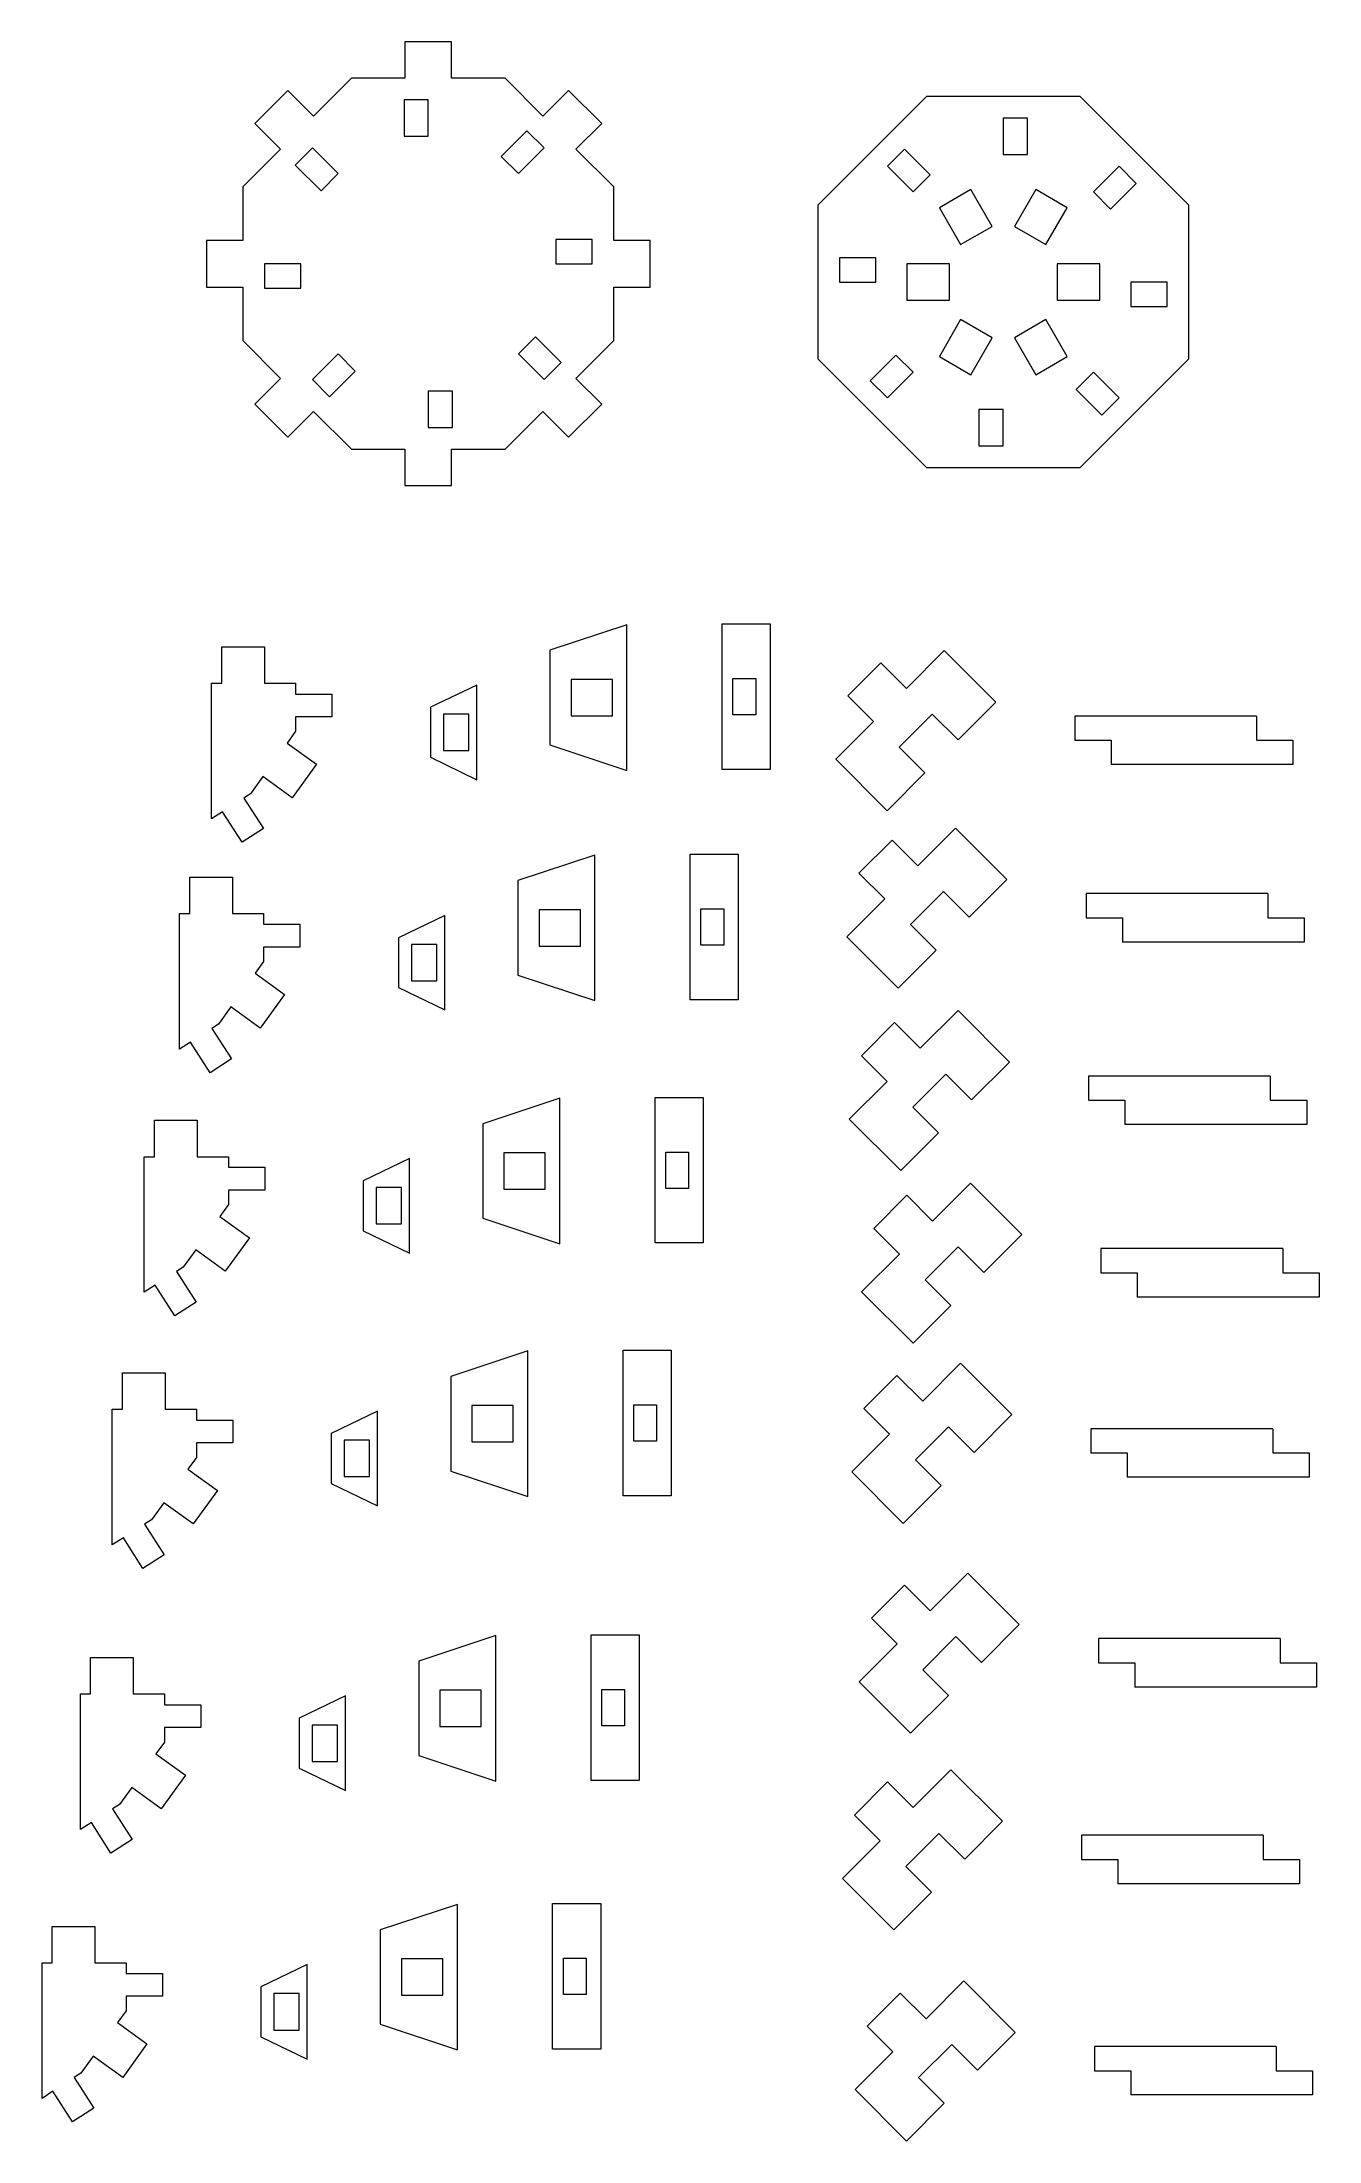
# Model space of a CAD drawing. Header units: millimetres. Extents: x 48 to 153, y -18 to 155.
import ezdxf

# ---------------------------------------------------------------- set-up
doc = ezdxf.new("R2010")
doc.units = ezdxf.units.MM

msp = doc.modelspace()

# ---------------------------------------------------------------- linework, layer by layer
at = {"color": 7, "linetype": 'Continuous', "lineweight": 15}
for p, q in [((77.48, 155.47), (77.48, 152.47)), ((81.34, 155.47), (77.48, 155.47)), ((81.34, 152.47), (81.34, 155.47)), ((73.07, 152.47), (69.95, 149.35)), ((77.48, 152.47), (73.07, 152.47)), ((85.75, 152.47), (81.34, 152.47)), ((88.87, 149.35), (85.75, 152.47)), ((67.83, 151.47), (65.1, 148.74)), ((69.95, 149.35), (67.83, 151.47)), ((90.99, 151.47), (88.87, 149.35)), ((93.72, 148.74), (90.99, 151.47)), ((120.51, 150.96), (111.55, 141.99)), ((133.19, 150.96), (120.51, 150.96)), ((142.16, 141.99), (133.19, 150.96)), ((79.41, 150.68), (77.41, 150.68)), ((77.41, 150.68), (77.41, 147.68)), ((79.41, 147.68), (79.41, 150.68)), ((126.85, 149.17), (126.85, 146.17)), ((128.85, 149.17), (126.85, 149.17)), ((128.85, 146.17), (128.85, 149.17)), ((65.1, 148.74), (67.22, 146.62)), ((77.41, 147.68), (79.41, 147.68)), ((87.55, 148.13), (85.43, 146.01)), ((88.97, 146.72), (87.55, 148.13)), ((91.6, 146.62), (93.72, 148.74)), ((67.22, 146.62), (64.11, 143.5)), ((69.85, 146.72), (68.44, 145.31)), ((71.97, 144.6), (69.85, 146.72)), ((85.43, 146.01), (86.85, 144.6)), ((86.85, 144.6), (88.97, 146.72)), ((94.72, 143.5), (91.6, 146.62)), ((118.71, 146.62), (117.29, 145.21)), ((120.83, 144.5), (118.71, 146.62)), ((126.85, 146.17), (128.85, 146.17)), ((68.44, 145.31), (70.56, 143.18)), ((70.56, 143.18), (71.97, 144.6)), ((117.29, 145.21), (119.42, 143.09)), ((119.42, 143.09), (120.83, 144.5)), ((136.41, 145.21), (134.29, 143.09)), ((135.7, 141.67), (137.83, 143.8)), ((137.83, 143.8), (136.41, 145.21)), ((64.11, 143.5), (64.11, 139.09)), ((94.72, 139.09), (94.72, 143.5)), ((124.17, 143.29), (121.58, 141.79)), ((125.93, 140.25), (124.17, 143.29)), ((129.53, 143.29), (127.77, 140.25)), ((132.13, 141.79), (129.53, 143.29)), ((134.29, 143.09), (135.7, 141.67)), ((111.55, 141.99), (111.55, 129.31)), ((121.58, 141.79), (123.33, 138.75)), ((130.37, 138.75), (132.13, 141.79)), ((142.16, 129.31), (142.16, 141.99)), ((61.11, 139.09), (61.11, 135.23)), ((64.11, 139.09), (61.11, 139.09)), ((89.93, 139.16), (89.93, 137.16)), ((92.93, 139.16), (89.93, 139.16)), ((92.93, 137.16), (92.93, 139.16)), ((97.72, 139.09), (94.72, 139.09)), ((97.72, 135.23), (97.72, 139.09)), ((123.33, 138.75), (125.93, 140.25)), ((127.77, 140.25), (130.37, 138.75)), ((68.89, 137.16), (65.89, 137.16)), ((65.89, 137.16), (65.89, 135.16)), ((68.89, 135.16), (68.89, 137.16)), ((89.93, 137.16), (92.93, 137.16)), ((116.33, 137.65), (113.33, 137.65)), ((113.33, 137.65), (113.33, 135.65)), ((116.33, 135.65), (116.33, 137.65)), ((122.41, 137.15), (118.9, 137.15)), ((118.9, 137.15), (118.9, 134.15)), ((122.41, 134.15), (122.41, 137.15)), ((134.81, 137.15), (131.29, 137.15)), ((131.29, 137.15), (131.29, 134.15)), ((134.81, 134.15), (134.81, 137.15)), ((61.11, 135.23), (64.11, 135.23)), ((64.11, 135.23), (64.11, 130.82)), ((65.89, 135.16), (68.89, 135.16)), ((94.72, 135.23), (97.72, 135.23)), ((94.72, 130.82), (94.72, 135.23)), ((113.33, 135.65), (116.33, 135.65)), ((137.37, 135.65), (137.37, 133.65)), ((140.37, 135.65), (137.37, 135.65)), ((140.37, 133.65), (140.37, 135.65)), ((118.9, 134.15), (122.41, 134.15)), ((131.29, 134.15), (134.81, 134.15)), ((137.37, 133.65), (140.37, 133.65)), ((123.33, 132.56), (121.58, 129.51)), ((125.93, 131.06), (123.33, 132.56)), ((130.37, 132.56), (127.77, 131.06)), ((132.13, 129.51), (130.37, 132.56)), ((64.11, 130.82), (67.22, 127.7)), ((88.26, 131.14), (86.85, 129.72)), ((90.38, 129.02), (88.26, 131.14)), ((91.6, 127.7), (94.72, 130.82)), ((124.17, 128.01), (125.93, 131.06)), ((127.77, 131.06), (129.53, 128.01)), ((71.97, 129.72), (69.85, 127.6)), ((71.27, 126.19), (73.39, 128.31)), ((73.39, 128.31), (71.97, 129.72)), ((86.85, 129.72), (88.97, 127.6)), ((88.97, 127.6), (90.38, 129.02)), ((111.55, 129.31), (120.51, 120.35)), ((118, 129.63), (115.88, 127.51)), ((117.29, 126.09), (119.42, 128.21)), ((119.42, 128.21), (118, 129.63)), ((121.58, 129.51), (124.17, 128.01)), ((129.53, 128.01), (132.13, 129.51)), ((134.29, 128.21), (132.88, 126.8)), ((133.19, 120.35), (142.16, 129.31)), ((136.41, 126.09), (134.29, 128.21)), ((67.22, 127.7), (65.1, 125.58)), ((69.85, 127.6), (71.27, 126.19)), ((81.41, 126.64), (79.41, 126.64)), ((79.41, 126.64), (79.41, 123.64)), ((81.41, 123.64), (81.41, 126.64)), ((93.72, 125.58), (91.6, 127.7)), ((115.88, 127.51), (117.29, 126.09)), ((132.88, 126.8), (135, 124.68)), ((65.1, 125.58), (67.83, 122.85)), ((67.83, 122.85), (69.95, 124.97)), ((69.95, 124.97), (73.07, 121.86)), ((85.75, 121.86), (88.87, 124.97)), ((88.87, 124.97), (90.99, 122.85)), ((90.99, 122.85), (93.72, 125.58)), ((124.85, 125.13), (124.85, 122.13)), ((126.85, 125.13), (124.85, 125.13)), ((126.85, 122.13), (126.85, 125.13)), ((135, 124.68), (136.41, 126.09)), ((79.41, 123.64), (81.41, 123.64)), ((73.07, 121.86), (77.48, 121.86)), ((77.48, 121.86), (77.48, 118.86)), ((81.34, 121.86), (85.75, 121.86)), ((81.34, 118.86), (81.34, 121.86)), ((124.85, 122.13), (126.85, 122.13)), ((120.51, 120.35), (133.19, 120.35)), ((77.48, 118.86), (81.34, 118.86)), ((103.66, 95.43), (103.66, 107.44)), ((103.66, 107.44), (107.63, 107.44)), ((107.63, 107.44), (107.63, 95.43)), ((95.8, 107.37), (89.44, 105.27)), ((95.8, 95.36), (95.8, 107.37)), ((62.37, 102.55), (62.37, 105.55)), ((62.37, 105.55), (65.89, 105.55)), ((65.89, 105.55), (65.89, 102.55)), ((89.44, 105.27), (89.44, 97.46)), ((116.75, 104.24), (114.02, 101.51)), ((116.75, 104.24), (118.88, 102.12)), ((121.99, 105.24), (118.88, 102.12)), ((126.24, 101), (121.99, 105.24)), ((61.53, 91.36), (61.53, 102.55)), ((61.53, 102.55), (62.37, 102.55)), ((65.89, 102.55), (68.46, 102.55)), ((68.46, 102.55), (68.46, 101.66)), ((83.41, 102.4), (79.59, 100.56)), ((83.41, 94.59), (83.41, 102.4)), ((94.61, 102.87), (91.19, 102.87)), ((91.19, 102.87), (91.19, 99.87)), ((94.61, 99.87), (94.61, 102.87)), ((104.55, 102.93), (106.43, 102.93)), ((104.55, 99.93), (104.55, 102.93)), ((106.43, 102.93), (106.43, 99.93)), ((68.46, 101.66), (71.46, 101.66)), ((71.46, 101.66), (71.46, 99.78)), ((79.59, 100.56), (79.59, 96.44)), ((114.02, 101.51), (116.15, 99.39)), ((126.24, 101), (123.12, 97.88)), ((71.46, 99.78), (68.46, 99.78)), ((68.46, 99.78), (68.46, 98.58)), ((82.75, 100), (80.66, 100)), ((80.66, 100), (80.66, 97)), ((82.75, 97), (82.75, 100)), ((91.19, 99.87), (94.61, 99.87)), ((106.43, 99.93), (104.55, 99.93)), ((116.15, 99.39), (113.03, 96.27)), ((121, 100), (118.27, 97.27)), ((121, 100), (123.12, 97.88)), ((132.76, 99.84), (132.76, 97.84)), ((147.76, 99.84), (132.76, 99.84)), ((147.76, 99.84), (147.76, 97.84)), ((68.46, 98.58), (67.76, 97.61)), ((67.76, 97.61), (70.19, 95.86)), ((89.44, 97.46), (95.8, 95.36)), ((118.27, 97.27), (120.39, 95.15)), ((132.76, 97.84), (135.76, 97.84)), ((135.76, 97.84), (135.76, 95.84)), ((147.76, 97.84), (150.76, 97.84)), ((150.76, 97.84), (150.76, 95.84)), ((70.19, 95.86), (68.19, 93.09)), ((79.59, 96.44), (83.41, 94.59)), ((80.66, 97), (82.75, 97)), ((107.63, 95.43), (103.66, 95.43)), ((117.27, 92.03), (113.03, 96.27)), ((150.76, 95.84), (135.76, 95.84)), ((65.76, 94.84), (64.74, 93.43)), ((68.19, 93.09), (65.76, 94.84)), ((120.39, 95.15), (117.27, 92.03)), ((62.43, 91.94), (61.53, 91.36)), ((64.05, 89.42), (62.43, 91.94)), ((64.74, 93.43), (64.18, 93.07)), ((64.18, 93.07), (65.81, 90.55)), ((65.81, 90.55), (64.05, 89.42)), ((122.92, 90.6), (119.8, 87.48)), ((127.16, 86.35), (122.92, 90.6)), ((93.16, 88.37), (86.8, 86.26)), ((93.16, 76.36), (93.16, 88.37)), ((101.02, 76.42), (101.02, 88.43)), ((101.02, 88.43), (104.99, 88.43)), ((104.99, 88.43), (104.99, 76.42)), ((117.68, 89.6), (114.95, 86.87)), ((117.68, 89.6), (119.8, 87.48)), ((114.95, 86.87), (117.07, 84.75)), ((59.73, 83.55), (59.73, 86.55)), ((59.73, 86.55), (63.25, 86.55)), ((63.25, 86.55), (63.25, 83.55)), ((86.8, 86.26), (86.8, 78.46)), ((121.92, 85.36), (119.19, 82.63)), ((121.92, 85.36), (124.04, 83.24)), ((127.16, 86.35), (124.04, 83.24)), ((133.69, 85.19), (133.69, 83.19)), ((148.69, 85.19), (133.69, 85.19)), ((148.69, 85.19), (148.69, 83.19)), ((58.89, 72.36), (58.89, 83.55)), ((58.89, 83.55), (59.73, 83.55)), ((63.25, 83.55), (65.82, 83.55)), ((65.82, 83.55), (65.82, 82.66)), ((80.77, 83.39), (76.95, 81.55)), ((80.77, 75.59), (80.77, 83.39)), ((91.97, 83.86), (88.55, 83.86)), ((88.55, 83.86), (88.55, 80.86)), ((91.97, 80.86), (91.97, 83.86)), ((101.91, 83.92), (103.79, 83.92)), ((101.91, 80.92), (101.91, 83.92)), ((103.79, 83.92), (103.79, 80.92)), ((117.07, 84.75), (113.95, 81.63)), ((133.69, 83.19), (136.69, 83.19)), ((136.69, 83.19), (136.69, 81.19)), ((148.69, 83.19), (151.69, 83.19)), ((151.69, 83.19), (151.69, 81.19)), ((65.82, 82.66), (68.82, 82.66)), ((68.82, 82.66), (68.82, 80.77)), ((76.95, 81.55), (76.95, 77.43)), ((118.19, 77.39), (113.95, 81.63)), ((119.19, 82.63), (121.31, 80.51)), ((68.82, 80.77), (65.82, 80.77)), ((65.82, 80.77), (65.82, 79.58)), ((80.11, 80.99), (78.02, 80.99)), ((78.02, 80.99), (78.02, 77.99)), ((80.11, 77.99), (80.11, 80.99)), ((88.55, 80.86), (91.97, 80.86)), ((103.79, 80.92), (101.91, 80.92)), ((121.31, 80.51), (118.19, 77.39)), ((151.69, 81.19), (136.69, 81.19)), ((65.82, 79.58), (65.12, 78.61)), ((65.12, 78.61), (67.55, 76.85)), ((78.02, 77.99), (80.11, 77.99)), ((86.8, 78.46), (93.16, 76.36)), ((67.55, 76.85), (65.55, 74.08)), ((76.95, 77.43), (80.77, 75.59)), ((104.99, 76.42), (101.02, 76.42)), ((63.12, 75.84), (62.1, 74.42)), ((65.55, 74.08), (63.12, 75.84)), ((117.88, 74.54), (115.15, 71.81)), ((117.88, 74.54), (120, 72.42)), ((123.12, 75.53), (120, 72.42)), ((127.36, 71.29), (123.12, 75.53)), ((59.79, 72.93), (58.89, 72.36)), ((61.41, 70.41), (59.79, 72.93)), ((62.1, 74.42), (61.54, 74.06)), ((61.54, 74.06), (63.17, 71.54)), ((63.17, 71.54), (61.41, 70.41)), ((115.15, 71.81), (117.27, 69.69)), ((127.36, 71.29), (124.24, 68.17)), ((117.27, 69.69), (114.15, 66.57)), ((122.12, 70.3), (119.39, 67.57)), ((122.12, 70.3), (124.24, 68.17)), ((133.89, 70.13), (133.89, 68.13)), ((148.89, 70.13), (133.89, 70.13)), ((148.89, 70.13), (148.89, 68.13)), ((90.26, 68.3), (83.9, 66.2)), ((90.26, 56.29), (90.26, 68.3)), ((98.12, 56.36), (98.12, 68.37)), ((98.12, 68.37), (102.08, 68.37)), ((102.08, 68.37), (102.08, 56.36)), ((119.39, 67.57), (121.51, 65.44)), ((133.89, 68.13), (136.89, 68.13)), ((136.89, 68.13), (136.89, 66.13)), ((148.89, 68.13), (151.89, 68.13)), ((151.89, 68.13), (151.89, 66.13)), ((56.82, 63.48), (56.82, 66.48)), ((56.82, 66.48), (60.34, 66.48)), ((60.34, 66.48), (60.34, 63.48)), ((83.9, 66.2), (83.9, 58.4)), ((118.4, 62.33), (114.15, 66.57)), ((151.89, 66.13), (136.89, 66.13)), ((121.51, 65.44), (118.4, 62.33)), ((55.98, 52.29), (55.98, 63.48)), ((55.98, 63.48), (56.82, 63.48)), ((60.34, 63.48), (62.92, 63.48)), ((62.92, 63.48), (62.92, 62.6)), ((62.92, 62.6), (65.92, 62.6)), ((65.92, 62.6), (65.92, 60.71)), ((77.87, 63.33), (74.05, 61.49)), ((77.87, 55.53), (77.87, 63.33)), ((89.06, 63.8), (85.64, 63.8)), ((85.64, 63.8), (85.64, 60.8)), ((89.06, 60.8), (89.06, 63.8)), ((99.01, 63.86), (100.89, 63.86)), ((99.01, 60.86), (99.01, 63.86)), ((100.89, 63.86), (100.89, 60.86)), ((65.92, 60.71), (62.92, 60.71)), ((62.92, 60.71), (62.92, 59.52)), ((74.05, 61.49), (74.05, 57.37)), ((77.21, 60.93), (75.12, 60.93)), ((75.12, 60.93), (75.12, 57.93)), ((77.21, 57.93), (77.21, 60.93)), ((85.64, 60.8), (89.06, 60.8)), ((100.89, 60.86), (99.01, 60.86)), ((124.14, 61.29), (121.02, 58.17)), ((128.38, 57.05), (124.14, 61.29)), ((62.92, 59.52), (62.22, 58.55)), ((118.9, 60.29), (116.17, 57.56)), ((118.9, 60.29), (121.02, 58.17)), ((62.22, 58.55), (64.65, 56.79)), ((74.05, 57.37), (77.87, 55.53)), ((75.12, 57.93), (77.21, 57.93)), ((83.9, 58.4), (90.26, 56.29)), ((116.17, 57.56), (118.29, 55.44)), ((60.22, 55.78), (59.2, 54.36)), ((62.65, 54.02), (60.22, 55.78)), ((64.65, 56.79), (62.65, 54.02)), ((102.08, 56.36), (98.12, 56.36)), ((118.29, 55.44), (115.17, 52.32)), ((123.14, 56.05), (120.41, 53.32)), ((123.14, 56.05), (125.26, 53.93)), ((128.38, 57.05), (125.26, 53.93)), ((134.91, 55.89), (134.91, 53.89)), ((149.91, 55.89), (134.91, 55.89)), ((149.91, 55.89), (149.91, 53.89)), ((59.2, 54.36), (58.64, 54)), ((58.64, 54), (60.26, 51.48)), ((134.91, 53.89), (137.91, 53.89)), ((137.91, 53.89), (137.91, 51.89)), ((149.91, 53.89), (152.91, 53.89)), ((152.91, 53.89), (152.91, 51.89)), ((56.89, 52.87), (55.98, 52.29)), ((58.51, 50.35), (56.89, 52.87)), ((119.41, 48.08), (115.17, 52.32)), ((120.41, 53.32), (122.53, 51.2)), ((60.26, 51.48), (58.51, 50.35)), ((122.53, 51.2), (119.41, 48.08)), ((152.91, 51.89), (137.91, 51.89)), ((87.62, 47.45), (81.26, 45.35)), ((87.62, 35.44), (87.62, 47.45)), ((95.48, 35.5), (95.48, 47.51)), ((95.48, 47.51), (99.45, 47.51)), ((99.45, 47.51), (99.45, 35.5)), ((54.18, 42.63), (54.18, 45.63)), ((54.18, 45.63), (57.7, 45.63)), ((57.7, 45.63), (57.7, 42.63)), ((81.26, 45.35), (81.26, 37.54)), ((118.08, 45.43), (115.35, 42.7)), ((118.08, 45.43), (120.21, 43.31)), ((123.32, 46.43), (120.21, 43.31)), ((127.57, 42.19), (123.32, 46.43)), ((53.34, 31.44), (53.34, 42.63)), ((53.34, 42.63), (54.18, 42.63)), ((57.7, 42.63), (60.28, 42.63)), ((60.28, 42.63), (60.28, 41.74)), ((60.28, 41.74), (63.28, 41.74)), ((63.28, 41.74), (63.28, 39.86)), ((75.23, 42.48), (71.41, 40.64)), ((75.23, 34.67), (75.23, 42.48)), ((86.42, 42.95), (83.01, 42.95)), ((83.01, 42.95), (83.01, 39.95)), ((86.42, 39.95), (86.42, 42.95)), ((96.37, 43.01), (98.25, 43.01)), ((96.37, 40.01), (96.37, 43.01)), ((98.25, 43.01), (98.25, 40.01)), ((115.35, 42.7), (117.47, 40.58)), ((127.57, 42.19), (124.45, 39.07)), ((63.28, 39.86), (60.28, 39.86)), ((60.28, 39.86), (60.28, 38.66)), ((71.41, 40.64), (71.41, 36.52)), ((74.57, 40.08), (72.48, 40.08)), ((72.48, 40.08), (72.48, 37.08)), ((74.57, 37.08), (74.57, 40.08)), ((83.01, 39.95), (86.42, 39.95)), ((98.25, 40.01), (96.37, 40.01)), ((117.47, 40.58), (114.36, 37.47)), ((122.33, 41.19), (119.6, 38.46)), ((122.33, 41.19), (124.45, 39.07)), ((134.09, 41.03), (134.09, 39.03)), ((149.09, 41.03), (134.09, 41.03)), ((149.09, 41.03), (149.09, 39.03)), ((60.28, 38.66), (59.58, 37.69)), ((119.6, 38.46), (121.72, 36.34)), ((134.09, 39.03), (137.09, 39.03)), ((137.09, 39.03), (137.09, 37.03)), ((149.09, 39.03), (152.09, 39.03)), ((152.09, 39.03), (152.09, 37.03)), ((59.58, 37.69), (62.01, 35.94)), ((71.41, 36.52), (75.23, 34.67)), ((72.48, 37.08), (74.57, 37.08)), ((81.26, 37.54), (87.62, 35.44)), ((118.6, 33.22), (114.36, 37.47)), ((152.09, 37.03), (137.09, 37.03)), ((57.58, 34.92), (56.56, 33.51)), ((60.01, 33.17), (57.58, 34.92)), ((62.01, 35.94), (60.01, 33.17)), ((99.45, 35.5), (95.48, 35.5)), ((121.72, 36.34), (118.6, 33.22)), ((56.56, 33.51), (56, 33.15)), ((56, 33.15), (57.62, 30.63)), ((54.25, 32.02), (53.34, 31.44)), ((55.87, 29.5), (54.25, 32.02)), ((57.62, 30.63), (55.87, 29.5)), ((118.7, 28.12), (115.97, 25.39)), ((118.7, 28.12), (120.82, 26)), ((123.94, 29.11), (120.82, 26)), ((128.18, 24.87), (123.94, 29.11)), ((115.97, 25.39), (118.09, 23.27)), ((128.18, 24.87), (125.06, 21.75)), ((84.98, 23.96), (78.62, 21.85)), ((84.98, 11.95), (84.98, 23.96)), ((92.84, 12.01), (92.84, 24.02)), ((92.84, 24.02), (96.81, 24.02)), ((96.81, 24.02), (96.81, 12.01)), ((118.09, 23.27), (114.97, 20.15)), ((122.94, 23.87), (120.21, 21.14)), ((122.94, 23.87), (125.06, 21.75)), ((134.71, 23.71), (134.71, 21.71)), ((149.71, 23.71), (134.71, 23.71)), ((149.71, 23.71), (149.71, 21.71)), ((51.55, 19.14), (51.55, 22.14)), ((51.55, 22.14), (55.06, 22.14)), ((55.06, 22.14), (55.06, 19.14)), ((78.62, 21.85), (78.62, 14.05)), ((120.21, 21.14), (122.33, 19.02)), ((134.71, 21.71), (137.71, 21.71)), ((137.71, 21.71), (137.71, 19.71)), ((149.71, 21.71), (152.71, 21.71)), ((152.71, 21.71), (152.71, 19.71)), ((50.71, 7.95), (50.71, 19.14)), ((50.71, 19.14), (51.55, 19.14)), ((55.06, 19.14), (57.64, 19.14)), ((57.64, 19.14), (57.64, 18.25)), ((83.78, 19.45), (80.37, 19.45)), ((80.37, 19.45), (80.37, 16.45)), ((83.78, 16.45), (83.78, 19.45)), ((93.73, 19.52), (95.61, 19.52)), ((93.73, 16.52), (93.73, 19.52)), ((95.61, 19.52), (95.61, 16.52)), ((119.21, 15.91), (114.97, 20.15)), ((152.71, 19.71), (137.71, 19.71)), ((57.64, 18.25), (60.64, 18.25)), ((60.64, 18.25), (60.64, 16.37)), ((72.59, 18.99), (68.77, 17.14)), ((72.59, 11.18), (72.59, 18.99)), ((122.33, 19.02), (119.21, 15.91)), ((60.64, 16.37), (57.64, 16.37)), ((57.64, 16.37), (57.64, 15.17)), ((68.77, 17.14), (68.77, 13.02)), ((71.93, 16.58), (69.84, 16.58)), ((69.84, 16.58), (69.84, 13.58)), ((71.93, 13.58), (71.93, 16.58)), ((80.37, 16.45), (83.78, 16.45)), ((95.61, 16.52), (93.73, 16.52)), ((57.64, 15.17), (56.94, 14.2)), ((56.94, 14.2), (59.37, 12.44)), ((78.62, 14.05), (84.98, 11.95)), ((59.37, 12.44), (57.37, 9.67)), ((68.77, 13.02), (72.59, 11.18)), ((69.84, 13.58), (71.93, 13.58)), ((122.54, 12.88), (119.42, 9.76)), ((126.78, 8.64), (122.54, 12.88)), ((54.94, 11.43), (53.92, 10.01)), ((57.37, 9.67), (54.94, 11.43)), ((96.81, 12.01), (92.84, 12.01)), ((117.3, 11.88), (114.57, 9.15)), ((117.3, 11.88), (119.42, 9.76)), ((53.92, 10.01), (53.36, 9.66)), ((53.36, 9.66), (54.98, 7.13)), ((114.57, 9.15), (116.69, 7.03)), ((51.61, 8.53), (50.71, 7.95)), ((53.23, 6), (51.61, 8.53)), ((54.98, 7.13), (53.23, 6)), ((116.69, 7.03), (113.58, 3.91)), ((121.54, 7.64), (118.81, 4.91)), ((121.54, 7.64), (123.67, 5.52)), ((126.78, 8.64), (123.67, 5.52)), ((133.31, 7.48), (133.31, 5.48)), ((148.31, 7.48), (133.31, 7.48)), ((148.31, 7.48), (148.31, 5.48)), ((133.31, 5.48), (136.31, 5.48)), ((136.31, 5.48), (136.31, 3.48)), ((148.31, 5.48), (151.31, 5.48)), ((151.31, 5.48), (151.31, 3.48)), ((117.82, -0.33), (113.58, 3.91)), ((118.81, 4.91), (120.94, 2.79)), ((151.31, 3.48), (136.31, 3.48)), ((81.81, 1.78), (75.45, -0.32)), ((81.81, -10.23), (81.81, 1.78)), ((89.67, -10.16), (89.67, 1.85)), ((89.67, 1.85), (93.64, 1.85)), ((93.64, 1.85), (93.64, -10.16)), ((120.94, 2.79), (117.82, -0.33)), ((48.38, -3.04), (48.38, -0.04)), ((48.38, -0.04), (51.9, -0.04)), ((51.9, -0.04), (51.9, -3.04)), ((75.45, -0.32), (75.45, -8.12)), ((47.54, -14.23), (47.54, -3.04)), ((47.54, -3.04), (48.38, -3.04)), ((51.9, -3.04), (54.47, -3.04)), ((54.47, -3.04), (54.47, -3.92)), ((69.42, -3.19), (65.6, -5.03)), ((69.42, -10.99), (69.42, -3.19)), ((80.62, -2.72), (77.2, -2.72)), ((77.2, -2.72), (77.2, -5.72)), ((80.62, -5.72), (80.62, -2.72)), ((90.56, -2.66), (92.44, -2.66)), ((90.56, -5.66), (90.56, -2.66)), ((92.44, -2.66), (92.44, -5.66)), ((54.47, -3.92), (57.47, -3.92)), ((57.47, -3.92), (57.47, -5.81)), ((65.6, -5.03), (65.6, -9.15)), ((123.6, -4.54), (120.48, -7.66)), ((127.84, -8.79), (123.6, -4.54)), ((57.47, -5.81), (54.47, -5.81)), ((54.47, -5.81), (54.47, -7)), ((68.76, -5.59), (66.67, -5.59)), ((66.67, -5.59), (66.67, -8.59)), ((68.76, -8.59), (68.76, -5.59)), ((77.2, -5.72), (80.62, -5.72)), ((92.44, -5.66), (90.56, -5.66)), ((118.36, -5.54), (115.63, -8.27)), ((118.36, -5.54), (120.48, -7.66)), ((54.47, -7), (53.77, -7.97)), ((53.77, -7.97), (56.2, -9.73)), ((66.67, -8.59), (68.76, -8.59)), ((75.45, -8.12), (81.81, -10.23)), ((115.63, -8.27), (117.75, -10.39)), ((56.2, -9.73), (54.2, -12.5)), ((65.6, -9.15), (69.42, -10.99)), ((93.64, -10.16), (89.67, -10.16)), ((117.75, -10.39), (114.63, -13.51)), ((122.6, -9.78), (119.87, -12.51)), ((122.6, -9.78), (124.72, -11.9)), ((127.84, -8.79), (124.72, -11.9)), ((134.37, -9.95), (134.37, -11.95)), ((149.37, -9.95), (134.37, -9.95)), ((149.37, -9.95), (149.37, -11.95)), ((51.77, -10.74), (50.75, -12.16)), ((54.2, -12.5), (51.77, -10.74)), ((134.37, -11.95), (137.37, -11.95)), ((137.37, -11.95), (137.37, -13.95)), ((149.37, -11.95), (152.37, -11.95)), ((152.37, -11.95), (152.37, -13.95)), ((48.44, -13.65), (47.54, -14.23)), ((50.06, -16.17), (48.44, -13.65)), ((50.75, -12.16), (50.19, -12.52)), ((50.19, -12.52), (51.82, -15.04)), ((118.87, -17.75), (114.63, -13.51)), ((119.87, -12.51), (121.99, -14.63)), ((51.82, -15.04), (50.06, -16.17)), ((121.99, -14.63), (118.87, -17.75)), ((152.37, -13.95), (137.37, -13.95))]:
    msp.add_line(p, q, dxfattribs=at)

doc.saveas('drawing.dxf')
